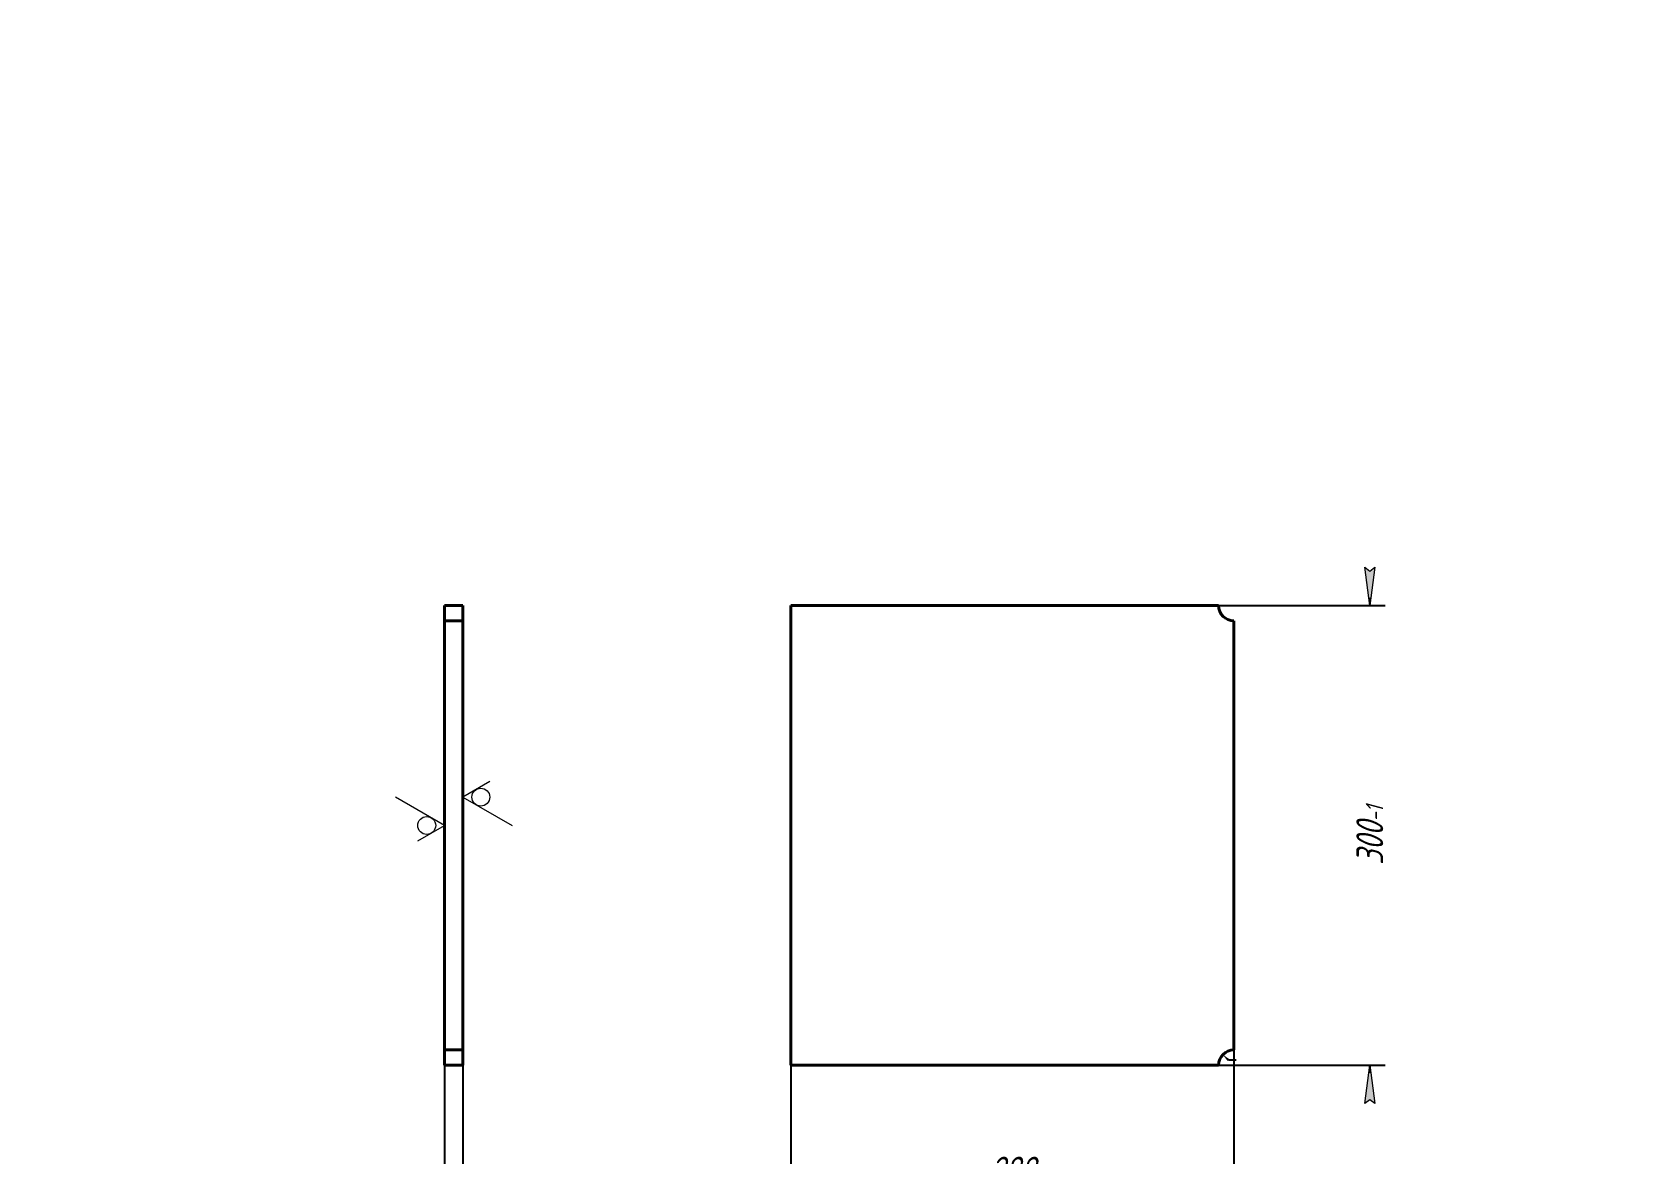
# Model space of a CAD drawing. Header units: millimetres. Extents: x 0 to 210, y 0 to 297.
# Drawn here: x 0 to 210, y 150.6 to 297 of the extents above; entities that cross this region are included whole.
import ezdxf

# ---------------------------------------------------------------- set-up
doc = ezdxf.new("R2010")
doc.units = ezdxf.units.MM
doc.linetypes.add('K5LT_BASIC', pattern=[0])
doc.linetypes.add('K5LT_THIN', pattern=[0])
doc.layers.add('Системный слой', color=7, linetype='Continuous')
doc.styles.add('KDIMTEXTSTYLE', font='GOST_AU.SHX', dxfattribs={"width": 0.96, "oblique": 15, "height": 5})
doc.dimstyles.new('KDIMSTYLE (0.20)', dxfattribs={"dimtxt": 5, "dimasz": 1, "dimexe": 2, "dimexo": 0.0625, "dimgap": 1, "dimtad": 1, "dimlfac": 5, "dimtxsty": 'KDIMTEXTSTYLE', "dimsah": 1, "dimcen": 0.09, "dimdle": 1, "dimadec": 0, "dimazin": 0, "dimtfac": 0.667, "dimtmove": 0, "dimatfit": 3, "dimfxl": 1, "dimtvp": 1, "dimtolj": 1, "dimtzin": 0, "dimarcsym": 0})

# ---------------------------------------------------------------- blocks, each defined once
blk = doc.blocks.new('KDIMARROW_01')
at = {"layer": 'Системный слой'}
blk.add_hatch(color=0, dxfattribs=at).paths.add_polyline_path([(0, 0), (-5, 0.66), (-4.5, 0), (-5, -0.66)])
at = {"layer": 'Системный слой', "color": 0, "linetype": 'K5LT_THIN', "lineweight": 18}
for p, q in [((-4.5, 0), (-5, 0.66)), ((-5, 0.66), (0, 0)), ((0, 0), (-5, -0.66)), ((-5, -0.66), (-4.5, 0)), ((0, 0), (-1, 0))]:
    blk.add_line(p, q, dxfattribs=at)
blk = doc.blocks.new('KDIMARROW_02')
at = {"layer": 'Системный слой'}
blk.add_hatch(color=0, dxfattribs=at).paths.add_polyline_path([(4.5, 0), (5, 0.66), (0, 0), (5, -0.66)])
at = {"layer": 'Системный слой', "color": 0, "linetype": 'K5LT_THIN', "lineweight": 18}
for p, q in [((0, 0), (-1, 0)), ((5, 0.66), (0, 0)), ((0, 0), (5, -0.66)), ((0, 0), (7, 0)), ((4.5, 0), (5, 0.66)), ((5, -0.66), (4.5, 0))]:
    blk.add_line(p, q, dxfattribs=at)
blk = doc.blocks.new('U0')
at = {"layer": 'Системный слой', "color": 7, "linetype": 'K5LT_THIN', "lineweight": 18}
for p, q in [((53.8, 193.47), (47.4, 197.17)), ((50.3, 191.45), (53.8, 193.47))]:
    blk.add_line(p, q, dxfattribs=at)
blk.add_arc((51.47, 193.47), 1.17, 0, 360, dxfattribs=at)
blk = doc.blocks.new('U1')
at = {"layer": 'Системный слой', "color": 7, "linetype": 'K5LT_THIN', "lineweight": 18}
for p, q in [((59.7, 199.19), (56.2, 197.17)), ((56.2, 197.17), (62.6, 193.47))]:
    blk.add_line(p, q, dxfattribs=at)
blk.add_arc((58.53, 197.17), 1.17, 0, 360, dxfattribs=at)

msp = doc.modelspace()

# ---------------------------------------------------------------- linework, layer by layer
at = {"layer": 'Системный слой', "color": 150, "linetype": 'K5LT_BASIC', "lineweight": 40, "true_color": 0x0080ff}
for p, q in [((56.2, 222.1778), (53.8, 222.1778)), ((53.8, 222.1778), (53.8, 220.1778)), ((56.2, 222.1778), (56.2, 220.1778)), ((98.9864, 222.1778), (154.7864, 222.1778)), ((98.9864, 162.1778), (98.9864, 222.1778)), ((53.8, 220.1778), (53.8, 164.1778)), ((56.2, 220.1778), (53.8, 220.1778)), ((56.2, 220.1778), (56.2, 164.1778)), ((156.7864, 220.1778), (156.7864, 164.1778)), ((56.2, 164.1778), (53.8, 164.1778)), ((53.8, 164.1778), (53.8, 162.1778)), ((56.2, 164.1778), (56.2, 162.1778)), ((56.2, 162.1778), (53.8, 162.1778)), ((154.7864, 162.1778), (98.9864, 162.1778))]:
    msp.add_line(p, q, dxfattribs=at)
for centre, start, end in [((156.7864, 222.1778), 180, 270), ((156.7864, 162.1778), 90, 180)]:
    msp.add_arc(centre, 2, start, end, dxfattribs=at)

# ---------------------------------------------------------------- block references
at = {"layer": 'Системный слой'}
for name in ['U1', 'U0']:
    msp.add_blockref(name, (0, 0), dxfattribs=at)

# ---------------------------------------------------------------- dimensions: what is measured, and where the dimension line sits
at = {"layer": 'Системный слой', "color": 7}
msp.add_linear_dim(base=(174.5103, 162.1778), p1=(98.9864, 222.1778), p2=(98.9864, 162.1778), angle=90, location=(174.5103, 192.1778), dimstyle='KDIMSTYLE (0.20)', override={"dimexo": 0, "dimpost": '\\H3.5;\\W0.965;\\Q15;<>\\H0.65x;\\S^-1;\\H1.5x;', "dimblk1": 'KDIMARROW_01', "dimblk2": 'KDIMARROW_01', "dimse1": 0, "dimse2": 0, "dimclrt": 7, "dimtolj": 1}, dxfattribs=at).render()
for base, p1, p2, location, override in [((98.9864, 148.5), (156.7864, 164.1778), (98.9864, 162.1778), (127.8864, 148.5), {"dimexo": 0, "dimpost": '\\H3.5;\\W0.965;\\Q15;<>', "dimblk1": 'KDIMARROW_01', "dimblk2": 'KDIMARROW_01', "dimse1": 0, "dimse2": 0, "dimclrt": 7, "dimtolj": 1}), ((53.8, 147.5), (56.2, 162.1778), (53.8, 162.1778), (44.3466, 147.5), {"dimexo": 0, "dimpost": '\\H3.5;\\W0.965;\\Q15;<>\\H3.5;\\W0.965;\\Q15;\\Q15;*', "dimblk1": 'KDIMARROW_02', "dimblk2": 'KDIMARROW_02', "dimse1": 0, "dimse2": 0, "dimclrt": 7, "dimtolj": 1})]:
    msp.add_linear_dim(base=base, p1=p1, p2=p2, location=location, dimstyle='KDIMSTYLE (0.20)', override=override, dxfattribs=at).render()
msp.add_radius_dim(center=(156.7864, 162.1778), mpoint=(155.3403, 163.5595), dimstyle='KDIMSTYLE (0.20)', override={"dimtih": 1, "dimtoh": 1, "dimpost": '\\H3.5;\\W0.965;\\Q15;R<>\\X\\H3.5;\\W0.965;\\Q15;\\Q15;2 рад.', "dimblk2": 'KDIMARROW_01', "dimclrt": 7, "dimtofl": 0, "dimtmove": 1, "dimtolj": 1}, dxfattribs=at).render()

doc.saveas('drawing.dxf')
